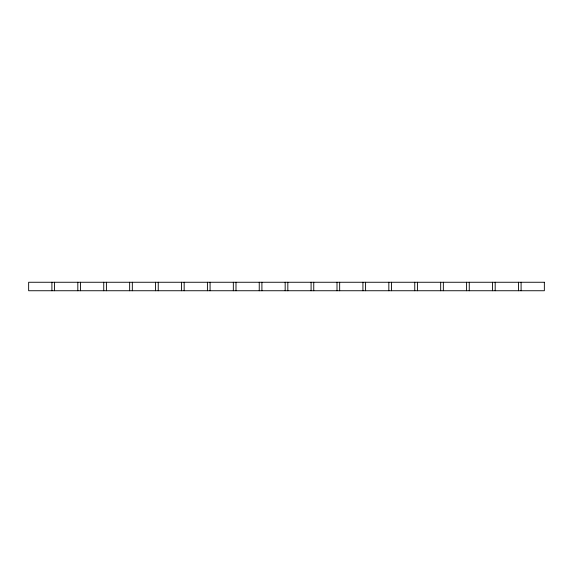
<?xml version="1.0" encoding="UTF-8"?>
<svg xmlns="http://www.w3.org/2000/svg" width="573" height="573" viewBox="0 0 573 573"><rect width="100%" height="100%" fill="white"/><g stroke="black" fill="none" stroke-linecap="round" stroke-linejoin="round"><path stroke-width="0.86" d="M521.093 282.26L521.093 290.74M518.429 282.26L518.429 290.74M495.179 282.26L495.179 290.74M492.515 282.26L492.515 290.74M469.258 282.26L469.258 290.74M466.594 282.26L466.594 290.74M443.344 282.26L443.344 290.74M440.68 282.26L440.68 290.74M417.423 282.26L417.423 290.74M414.759 282.26L414.759 290.74M391.502 282.26L391.502 290.74M388.838 282.26L388.838 290.74M365.588 282.26L365.588 290.74M362.924 282.26L362.924 290.74M339.667 282.26L339.667 290.74M337.003 282.26L337.003 290.74M313.753 282.26L313.753 290.74M311.089 282.26L311.089 290.74M287.832 282.26L287.832 290.74M285.168 282.26L285.168 290.74M261.911 282.26L261.911 290.74M259.247 282.26L259.247 290.74M235.997 282.26L235.997 290.74M233.333 282.26L233.333 290.74M210.076 282.26L210.076 290.74M207.412 282.26L207.412 290.74M184.162 282.26L184.162 290.74M181.498 282.26L181.498 290.74M158.241 282.26L158.241 290.74M155.577 282.26L155.577 290.74M132.32 282.26L132.32 290.74M129.656 282.26L129.656 290.74M106.406 282.26L106.406 290.74M103.742 282.26L103.742 290.74M80.485 282.26L80.485 290.74M77.821 282.26L77.821 290.74M54.571 282.26L54.571 290.74M51.907 282.26L51.907 290.74M544.35 282.26L28.65 282.26L28.65 290.74L544.35 290.74L544.35 282.26"/></g></svg>
